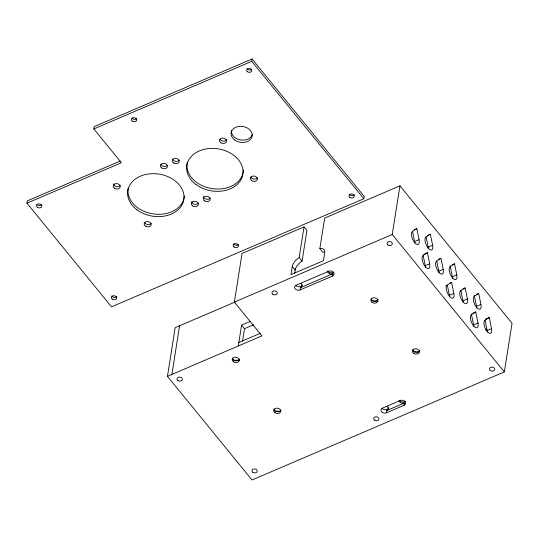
<?xml version="1.0" encoding="UTF-8"?>
<svg xmlns="http://www.w3.org/2000/svg" width="539" height="539" viewBox="0 0 539 539"><rect width="100%" height="100%" fill="white"/><g stroke="black" fill="none" stroke-linecap="round" stroke-linejoin="round"><path stroke-width="0.81" d="M26.95 203.169L121.383 162.717L93.84 128.949L94.21 126.631L252.09 59.007L364.202 196.445L363.838 198.763L111.519 306.839L26.95 203.169L27.314 200.852L120.204 161.06M324.141 252.03L322.746 252.185L319.843 248.634L324.687 218.066L399.938 185.827L512.05 323.265L504.342 371.917L252.023 479.993L167.461 376.323L175.162 327.672L234.984 302.049M171.887 374.43L179.588 325.778M363.838 198.763L251.726 61.325L252.09 59.007M167.461 376.323L261.893 335.871L234.35 302.109L242.058 253.458L304.03 226.912L306.927 230.463L302.083 261.031L300.533 262.143A10.639 5.39 -39.2 0 0 295.156 270.059L292.253 266.509A10.639 5.39 -39.2 0 1 297.636 258.592L299.185 257.48L304.03 226.912M238.285 345.984L241.587 325.138L250.729 321.224M242.523 341.099L244.49 328.689L241.587 325.138M292.253 266.509L290.972 274.614L323.434 260.708L324.714 252.602A10.639 5.39 -39.2 0 0 321.244 248.479L319.843 248.634M294.638 273.307L295.412 268.415M300.088 289.935L332.55 276.035A3.544 2.661 9 0 0 333.567 272.397A3.544 2.661 9 0 0 328.682 271.292L296.221 285.198A3.544 2.661 9 0 0 295.204 288.83A3.544 2.661 9 0 0 300.088 289.935L300.452 287.624A3.544 2.661 9 0 0 300.87 283.42M332.55 276.035L332.913 273.718A3.544 2.661 9 0 1 327.456 271.258M504.342 371.917L392.23 234.478L399.938 185.827M386.402 412.84L404.109 405.261A3.544 2.661 9 0 0 405.126 401.622A3.544 2.661 9 0 0 400.248 400.517L382.535 408.104A3.544 2.661 9 0 0 381.518 411.735A3.544 2.661 9 0 0 386.402 412.84L386.773 410.523A3.544 2.661 9 0 0 387.191 406.325M404.109 405.261L404.479 402.943A3.544 2.661 9 0 1 399.022 400.484M416.815 228.651L412.369 231.494A7.095 3.018 66.8 0 0 414.612 242.55A7.095 3.018 66.8 0 0 419.066 239.707L416.815 228.651L414.606 229.601M430.365 234.196L425.918 237.039A7.095 3.018 66.8 0 0 428.161 248.095A7.095 3.018 66.8 0 0 432.615 245.252L430.365 234.196L427.414 235.462M427.427 252.73L422.98 255.574A7.095 3.018 66.8 0 0 425.231 266.63A7.095 3.018 66.8 0 0 429.677 263.78L427.427 252.73L423.742 254.307M454.525 263.814L450.078 266.664A7.095 3.018 66.8 0 0 452.322 277.713A7.095 3.018 66.8 0 0 456.776 274.87L454.525 263.814L452.315 264.764M447.141 285.192L451.594 282.348L453.838 293.405A7.095 3.018 66.8 0 1 449.391 296.248A7.095 3.018 66.8 0 1 447.141 285.192L445.665 285.825M465.137 287.893L460.69 290.737A7.095 3.018 66.8 0 0 462.94 301.793A7.095 3.018 66.8 0 0 467.387 298.943L465.137 287.893L462.927 288.837M478.686 293.438L474.239 296.282A7.095 3.018 66.8 0 0 476.489 307.338A7.095 3.018 66.8 0 0 480.936 304.488L478.686 293.438L476.476 294.382M475.755 311.966L471.302 314.816A7.095 3.018 66.8 0 0 473.552 325.866A7.095 3.018 66.8 0 0 477.999 323.023L475.755 311.966L472.804 313.233M489.304 317.511L484.851 320.355A7.095 3.018 66.8 0 0 487.101 331.411A7.095 3.018 66.8 0 0 491.548 328.568L489.304 317.511L485.612 319.095M93.84 128.949L251.726 61.325M234.35 302.109L392.23 234.478M300.452 287.624L332.913 273.718M414.848 243.19A7.095 3.018 66.8 0 0 414.639 241.6L419.066 239.707M428.397 248.735A7.095 3.018 66.8 0 0 428.188 247.145L432.615 245.252M244.49 328.689L253.626 324.774M238.838 342.508L260.162 333.378M438.766 259.219L440.242 258.585M425.46 267.27A7.095 3.018 66.8 0 0 425.251 265.68L429.677 263.78M439.009 272.815A7.095 3.018 66.8 0 0 438.8 271.225L443.226 269.325L440.976 258.269L436.529 261.119A7.095 3.018 66.8 0 0 438.773 272.175A7.095 3.018 66.8 0 0 443.226 269.325M452.558 278.353A7.095 3.018 66.8 0 0 452.349 276.763L456.776 274.87M450.119 282.982L451.594 282.348M449.62 296.888A7.095 3.018 66.8 0 0 449.411 295.298L453.838 293.405M463.169 302.433A7.095 3.018 66.8 0 0 462.961 300.843L467.387 298.943M476.719 307.978A7.095 3.018 66.8 0 0 476.51 306.388L480.936 304.488M473.781 326.513A7.095 3.018 66.8 0 0 473.572 324.916L477.999 323.023M485.437 329.875L486.946 329.221M487.33 332.051A7.095 3.018 66.8 0 0 487.121 330.461L491.548 328.568M386.773 410.523L404.479 402.943M377.3 300.89L372.321 300.762L371.256 299.462M418.857 351.839L413.878 351.711L412.813 350.411M239.431 360.321L233.616 360.173L232.552 358.873M280.159 411.25L275.173 411.122L274.115 409.815M299.185 257.48L302.083 261.031M485.033 320.2L487.121 330.461M474.259 295.332L476.51 306.388M471.329 313.866L473.572 324.916M460.872 290.575L462.961 300.843M450.099 265.714L452.349 276.763M447.323 285.037L449.411 295.298M436.711 260.957L438.8 271.225M426.1 236.884L428.188 247.145M423.162 255.412L425.251 265.68M412.551 231.339L414.639 241.6M388.478 407.78A3.544 2.661 9 0 1 385.675 409.674A3.544 2.661 9 0 1 382.07 408.259M405.362 401.373A3.544 2.661 9 0 1 399.776 400.679M333.796 272.148A3.544 2.661 9 0 1 327.813 270.794M302.157 284.875A3.544 2.661 9 0 1 299.361 286.768A3.544 2.661 9 0 1 295.749 285.36M41.887 204.679A2.661 1.994 9 0 1 39.327 205.602A2.661 1.994 9 0 1 37.016 204.072M116.795 296.504A2.661 1.994 9 0 1 114.234 297.42A2.661 1.994 9 0 1 111.917 295.891M238.521 244.362A2.661 1.994 9 0 1 235.967 245.279A2.661 1.994 9 0 1 233.65 243.749M354.352 194.747A2.661 1.994 9 0 1 351.792 195.67A2.661 1.994 9 0 1 349.481 194.134M251.807 69.107A2.547 1.907 9 0 1 249.355 69.989A2.547 1.907 9 0 1 247.138 68.527M136.812 118.452A2.661 1.994 9 0 1 134.258 119.375A2.661 1.994 9 0 1 131.94 117.846M239.417 358.934A3.544 2.661 9 0 1 235.698 360.8A3.544 2.661 9 0 1 232.444 358.058M280.974 409.883A3.544 2.661 9 0 1 277.262 411.749A3.544 2.661 9 0 1 274.001 409.007M419.679 350.471A3.544 2.661 9 0 1 415.96 352.338A3.544 2.661 9 0 1 412.699 349.595M378.115 299.522A3.544 2.661 9 0 1 374.403 301.389A3.544 2.661 9 0 1 371.142 298.653M120.244 185.403A3.544 2.661 9 0 1 116.37 186.548A3.544 2.661 9 0 1 113.567 183.887M151.169 223.314A3.544 2.661 9 0 1 147.76 224.541A3.544 2.661 9 0 1 144.668 222.499M210.19 198.035A3.544 2.661 9 0 1 206.322 199.181A3.544 2.661 9 0 1 203.52 196.519M198.386 203.088A3.544 2.661 9 0 1 194.518 204.241A3.544 2.661 9 0 1 191.716 201.579M167.461 165.177A3.544 2.661 9 0 1 164.045 166.403A3.544 2.661 9 0 1 160.959 164.361M179.265 160.117A3.544 2.661 9 0 1 175.849 161.35A3.544 2.661 9 0 1 172.763 159.308M226.784 139.257A3.544 2.661 9 0 1 223.53 141.157A3.544 2.661 9 0 1 219.979 139.082M257.406 177.809A3.544 2.661 9 0 1 253.997 179.036A3.544 2.661 9 0 1 250.911 176.994M242.813 173.794A28.372 21.284 9 0 1 209.941 188.212A28.372 21.284 9 0 1 187.363 162.057M243.406 169.859A28.372 21.284 9 0 1 243.008 173.032M184.345 195.94A28.372 21.284 9 0 1 153.534 213.949A28.372 21.284 9 0 1 128.188 188.118M252.367 134.42A10.639 7.984 9 0 1 240.3 139.877A10.639 7.984 9 0 1 231.494 130.404M374.544 420.144A2.661 1.994 9 0 0 378.897 419.355A2.661 1.994 9 0 0 375.474 416.809A2.661 1.994 9 0 0 374.544 420.144M387.925 244.942A2.661 1.994 9 0 0 392.277 244.147A2.661 1.994 9 0 0 388.862 241.6A2.661 1.994 9 0 0 387.925 244.942M490.369 370.529A2.661 1.994 9 0 0 494.728 369.741A2.661 1.994 9 0 0 491.305 367.194A2.661 1.994 9 0 0 490.369 370.529M252.811 472.285A2.661 1.994 9 0 0 257.164 471.497A2.661 1.994 9 0 0 253.741 468.95A2.661 1.994 9 0 0 252.811 472.285M177.904 380.46A2.661 1.994 9 0 0 182.256 379.672A2.661 1.994 9 0 0 178.84 377.125A2.661 1.994 9 0 0 177.904 380.46M272.835 294.24A2.661 1.994 9 0 0 277.187 293.445A2.661 1.994 9 0 0 273.765 290.898A2.661 1.994 9 0 0 272.835 294.24M233.34 361.723A3.544 2.661 9 0 0 239.141 360.672A3.544 2.661 9 0 0 234.586 357.269A3.544 2.661 9 0 0 233.34 361.723M274.897 412.672A3.544 2.661 9 0 0 280.698 411.614A3.544 2.661 9 0 0 276.143 408.218A3.544 2.661 9 0 0 274.897 412.672M413.595 353.261A3.544 2.661 9 0 0 419.403 352.21A3.544 2.661 9 0 0 414.848 348.807A3.544 2.661 9 0 0 413.595 353.261M372.038 302.312A3.544 2.661 9 0 0 377.846 301.261A3.544 2.661 9 0 0 373.284 297.865A3.544 2.661 9 0 0 372.038 302.312M37.4 207.306A2.661 1.994 9 0 0 41.752 206.518A2.661 1.994 9 0 0 38.33 203.971A2.661 1.994 9 0 0 37.4 207.306M112.301 299.132A2.661 1.994 9 0 0 116.653 298.337A2.661 1.994 9 0 0 113.237 295.79A2.661 1.994 9 0 0 112.301 299.132M234.034 246.983A2.661 1.994 9 0 0 238.386 246.195A2.661 1.994 9 0 0 234.97 243.648A2.661 1.994 9 0 0 234.034 246.983M349.865 197.375A2.661 1.994 9 0 0 354.217 196.58A2.661 1.994 9 0 0 350.795 194.033A2.661 1.994 9 0 0 349.865 197.375M247.495 71.721A2.547 1.907 9 0 0 251.659 70.966A2.547 1.907 9 0 0 248.385 68.527A2.547 1.907 9 0 0 247.495 71.721M132.325 121.08A2.661 1.994 9 0 0 136.677 120.291A2.661 1.994 9 0 0 133.261 117.745A2.661 1.994 9 0 0 132.325 121.08M114.376 188.131A3.544 2.661 9 0 0 120.177 187.08A3.544 2.661 9 0 0 115.622 183.678A3.544 2.661 9 0 0 114.376 188.131M145.301 226.043A3.544 2.661 9 0 0 151.109 224.992A3.544 2.661 9 0 0 146.547 221.596A3.544 2.661 9 0 0 145.301 226.043M192.517 205.817A3.544 2.661 9 0 0 198.325 204.766A3.544 2.661 9 0 0 193.77 201.37A3.544 2.661 9 0 0 192.517 205.817M161.592 167.905A3.544 2.661 9 0 0 167.4 166.854A3.544 2.661 9 0 0 162.839 163.452A3.544 2.661 9 0 0 161.592 167.905M173.396 162.852A3.544 2.661 9 0 0 179.204 161.794A3.544 2.661 9 0 0 174.643 158.399A3.544 2.661 9 0 0 173.396 162.852M204.328 200.764A3.544 2.661 9 0 0 210.129 199.713A3.544 2.661 9 0 0 205.575 196.311A3.544 2.661 9 0 0 204.328 200.764M251.545 180.538A3.544 2.661 9 0 0 257.346 179.487A3.544 2.661 9 0 0 252.791 176.091A3.544 2.661 9 0 0 251.545 180.538M220.613 142.626A3.544 2.661 9 0 0 226.42 141.575A3.544 2.661 9 0 0 221.859 138.173A3.544 2.661 9 0 0 220.613 142.626M196.021 184.533A28.372 21.284 9 0 0 242.449 176.112A28.372 21.284 9 0 0 205.992 148.932A28.372 21.284 9 0 0 196.021 184.533M136.994 209.812A28.372 21.284 9 0 0 183.428 201.397A28.372 21.284 9 0 0 146.972 174.212A28.372 21.284 9 0 0 136.994 209.812M234.586 139.891A10.639 7.984 9 0 0 251.996 136.738A10.639 7.984 9 0 0 238.326 126.544A10.639 7.984 9 0 0 234.586 139.891"/></g></svg>
